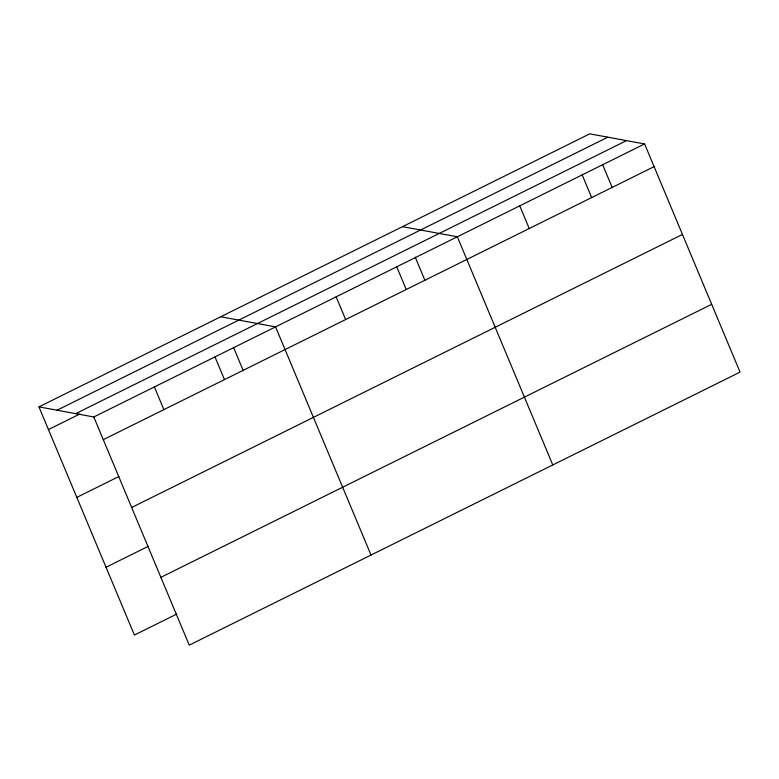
<?xml version="1.0" encoding="UTF-8"?>
<svg xmlns="http://www.w3.org/2000/svg" width="779" height="779" viewBox="0 0 779 779"><rect width="100%" height="100%" fill="white"/><g stroke="black" fill="none" stroke-linecap="round" stroke-linejoin="round"><path stroke-width="1.17" d="M38.95 406.872L589.752 133.852L644.603 143.949L740.05 372.128L189.248 645.148L93.801 416.969L38.95 406.872L134.397 635.051L176.599 614.134M57.052 410.202L607.854 137.182M75.699 413.639L626.501 140.619M48.444 429.57L79.818 414.019M93.801 416.969L644.603 143.949M103.295 439.668L654.097 166.638M76.809 497.382L119.002 476.466M131.661 507.47L682.462 234.45M106.032 567.248L148.234 546.332M160.883 577.336L711.685 304.316M402.48 226.679L457.331 236.777L552.778 464.956M220.71 316.78L275.562 326.868L371.008 555.047M602.498 164.33L612.265 187.671M582.176 174.886L591.67 197.584M519.749 205.831L529.243 228.529M415.226 257.158L424.993 280.498M396.745 266.808L406.239 289.506M336.148 296.838L345.642 319.536M233.466 347.259L243.233 370.6M214.975 356.899L224.469 379.597M154.388 386.939L163.882 409.637"/></g></svg>
